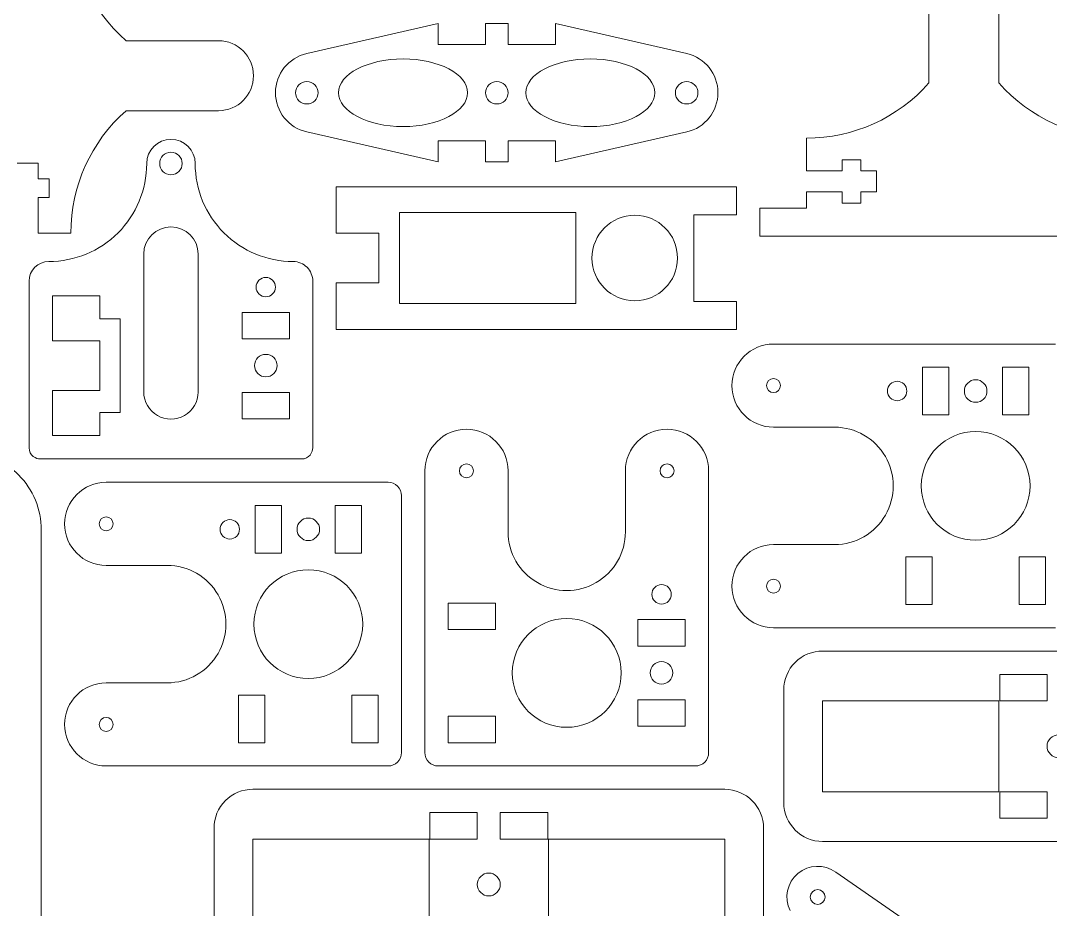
# Model space of a CAD drawing. Header units: millimetres. Extents: x 15 to 485, y 15 to 380.
# Drawn here: x 166 to 298.5, y 181.1 to 295.5 of the extents above; entities that cross this region are included whole.
import ezdxf

# ---------------------------------------------------------------- set-up
doc = ezdxf.new("R2010")
doc.units = ezdxf.units.MM
doc.header["$MEASUREMENT"] = 0
doc.layers.add('Sheet 1-1-1706191711-01', color=6, linetype='Continuous', true_color=0xff00ff)

msp = doc.modelspace()

# ---------------------------------------------------------------- linework, layer by layer
at = {"layer": 'Sheet 1-1-1706191711-01', "color": 18, "lineweight": 15, "true_color": 0x000000}
for points in [[(179.57, 292.9), (175.05, 296.89), (172.46, 302.62), (172.46, 308.65)], [(282.84, 299.36), (282.84, 299.36), (282.84, 287.47), (282.84, 287.47)], [(291.84, 287.47), (291.84, 287.47), (291.84, 299.36), (291.84, 299.36)], [(219.7, 295.11), (219.7, 295.11), (202.81, 291.25), (202.81, 291.25)], [(219.7, 292.41), (219.7, 292.41), (219.7, 295.11), (219.7, 295.11)], [(228.7, 295.11), (228.7, 295.11), (225.8, 295.11), (225.8, 295.11)], [(225.8, 295.11), (225.8, 295.11), (225.8, 292.41), (225.8, 292.41)], [(228.7, 292.41), (228.7, 292.41), (228.7, 295.11), (228.7, 295.11)], [(251.68, 291.25), (251.68, 291.25), (234.8, 295.11), (234.8, 295.11)], [(234.8, 295.11), (234.8, 295.11), (234.8, 292.41), (234.8, 292.41)], [(191.46, 292.9), (191.46, 292.9), (179.57, 292.9), (179.57, 292.9)], [(225.8, 292.41), (225.8, 292.41), (219.7, 292.41), (219.7, 292.41)], [(234.8, 292.41), (234.8, 292.41), (228.7, 292.41), (228.7, 292.41)], [(282.84, 287.47), (278.85, 282.95), (273.12, 280.36), (267.09, 280.36)], [(307.59, 280.36), (301.56, 280.36), (295.83, 282.95), (291.84, 287.47)], [(172.46, 268.15), (172.46, 274.18), (175.05, 279.91), (179.57, 283.9)], [(179.57, 283.9), (179.57, 283.9), (191.46, 283.9), (191.46, 283.9)], [(202.81, 281.17), (202.81, 281.17), (219.7, 277.31), (219.7, 277.31)], [(234.8, 277.31), (234.8, 277.31), (251.68, 281.17), (251.68, 281.17)], [(219.7, 277.31), (219.7, 277.31), (219.7, 280.01), (219.7, 280.01)], [(219.7, 280.01), (219.7, 280.01), (225.8, 280.01), (225.8, 280.01)], [(225.8, 280.01), (225.8, 280.01), (225.8, 277.31), (225.8, 277.31)], [(228.7, 277.31), (228.7, 277.31), (228.7, 280.01), (228.7, 280.01)], [(228.7, 280.01), (228.7, 280.01), (234.8, 280.01), (234.8, 280.01)], [(234.8, 280.01), (234.8, 280.01), (234.8, 277.31), (234.8, 277.31)], [(267.09, 280.36), (267.09, 280.36), (267.09, 276.15), (267.09, 276.15)], [(165.55, 277.15), (165.55, 277.15), (168.25, 277.15), (168.25, 277.15)], [(168.25, 277.15), (168.25, 277.15), (168.25, 275.15), (168.25, 275.15)], [(225.8, 277.31), (225.8, 277.31), (228.7, 277.31), (228.7, 277.31)], [(271.69, 276.15), (271.69, 276.15), (271.69, 277.59), (271.69, 277.59)], [(271.69, 277.59), (271.69, 277.59), (274.09, 277.59), (274.09, 277.59)], [(274.09, 277.59), (274.09, 277.59), (274.09, 276.15), (274.09, 276.15)], [(267.09, 276.15), (267.09, 276.15), (271.69, 276.15), (271.69, 276.15)], [(274.09, 276.15), (274.09, 276.15), (276.09, 276.15), (276.09, 276.15)], [(276.09, 276.15), (276.09, 276.15), (276.09, 273.45), (276.09, 273.45)], [(168.25, 275.15), (168.25, 275.15), (169.69, 275.15), (169.69, 275.15)], [(169.69, 275.15), (169.69, 275.15), (169.69, 272.75), (169.69, 272.75)], [(258.09, 274.12), (258.09, 274.12), (206.59, 274.12), (206.59, 274.12)], [(206.59, 274.12), (206.59, 274.12), (206.59, 268.12), (206.59, 268.12)], [(258.09, 270.52), (258.09, 270.52), (258.09, 274.12), (258.09, 274.12)], [(271.69, 273.45), (271.69, 273.45), (267.09, 273.45), (267.09, 273.45)], [(267.09, 273.45), (267.09, 273.45), (267.09, 271.35), (267.09, 271.35)], [(271.69, 272.01), (271.69, 272.01), (271.69, 273.45), (271.69, 273.45)], [(276.09, 273.45), (276.09, 273.45), (274.09, 273.45), (274.09, 273.45)], [(274.09, 273.45), (274.09, 273.45), (274.09, 272.01), (274.09, 272.01)], [(169.69, 272.75), (169.69, 272.75), (168.25, 272.75), (168.25, 272.75)], [(168.25, 272.75), (168.25, 272.75), (168.25, 268.15), (168.25, 268.15)], [(274.09, 272.01), (274.09, 272.01), (271.69, 272.01), (271.69, 272.01)], [(237.41, 270.79), (237.41, 270.79), (214.74, 270.79), (214.74, 270.79)], [(214.74, 270.79), (214.74, 270.79), (214.74, 259.09), (214.74, 259.09)], [(237.41, 259.09), (237.41, 259.09), (237.41, 270.79), (237.41, 270.79)], [(252.59, 259.36), (252.59, 259.36), (252.59, 270.52), (252.59, 270.52)], [(252.59, 270.52), (252.59, 270.52), (258.09, 270.52), (258.09, 270.52)], [(267.09, 271.35), (267.09, 271.35), (261.09, 271.35), (261.09, 271.35)], [(261.09, 271.35), (261.09, 271.35), (261.09, 267.75), (261.09, 267.75)], [(168.25, 268.15), (168.25, 268.15), (172.46, 268.15), (172.46, 268.15)], [(206.59, 268.12), (206.59, 268.12), (212.09, 268.12), (212.09, 268.12)], [(212.09, 268.12), (212.09, 268.12), (212.09, 261.76), (212.09, 261.76)], [(261.09, 267.75), (261.09, 267.75), (313.59, 267.75), (313.59, 267.75)], [(181.84, 265.45), (181.84, 265.45), (181.84, 247.7), (181.84, 247.7)], [(188.84, 247.7), (188.84, 247.7), (188.84, 265.45), (188.84, 265.45)], [(169.62, 264.49), (168.22, 264.49), (167.09, 263.36), (167.09, 261.96)], [(167.09, 261.96), (167.09, 261.96), (167.09, 240.52), (167.09, 240.52)], [(203.59, 240.52), (203.59, 240.52), (203.59, 261.96), (203.59, 261.96)], [(212.09, 261.76), (212.09, 261.76), (206.59, 261.76), (206.59, 261.76)], [(206.59, 261.76), (206.59, 261.76), (206.59, 255.76), (206.59, 255.76)], [(176.19, 260.1), (176.19, 260.1), (170.09, 260.1), (170.09, 260.1)], [(170.09, 260.1), (170.09, 260.1), (170.09, 254.3), (170.09, 254.3)], [(176.19, 257.1), (176.19, 257.1), (176.19, 260.1), (176.19, 260.1)], [(214.74, 259.09), (214.74, 259.09), (237.41, 259.09), (237.41, 259.09)], [(258.09, 259.36), (258.09, 259.36), (252.59, 259.36), (252.59, 259.36)], [(258.09, 255.76), (258.09, 255.76), (258.09, 259.36), (258.09, 259.36)], [(178.79, 257.1), (178.79, 257.1), (176.19, 257.1), (176.19, 257.1)], [(178.79, 245.09), (178.79, 245.09), (178.79, 257.1), (178.79, 257.1)], [(200.59, 257.95), (200.59, 257.95), (194.49, 257.95), (194.49, 257.95)], [(194.49, 257.95), (194.49, 257.95), (194.49, 254.55), (194.49, 254.55)], [(200.59, 254.55), (200.59, 254.55), (200.59, 257.95), (200.59, 257.95)], [(206.59, 255.76), (206.59, 255.76), (258.09, 255.76), (258.09, 255.76)], [(194.49, 254.55), (194.49, 254.55), (200.59, 254.55), (200.59, 254.55)], [(170.09, 254.3), (170.09, 254.3), (176.19, 254.3), (176.19, 254.3)], [(176.19, 254.3), (176.19, 254.3), (176.19, 247.89), (176.19, 247.89)], [(299.11, 253.88), (299.11, 253.88), (262.85, 253.88), (262.85, 253.88)], [(285.4, 250.88), (285.4, 250.88), (282, 250.88), (282, 250.88)], [(282, 250.88), (282, 250.88), (282, 244.78), (282, 244.78)], [(285.4, 244.78), (285.4, 244.78), (285.4, 250.88), (285.4, 250.88)], [(292.3, 250.88), (292.3, 250.88), (292.3, 244.78), (292.3, 244.78)], [(295.7, 250.88), (295.7, 250.88), (292.3, 250.88), (292.3, 250.88)], [(295.7, 244.78), (295.7, 244.78), (295.7, 250.88), (295.7, 250.88)], [(176.19, 247.89), (176.19, 247.89), (170.09, 247.89), (170.09, 247.89)], [(170.09, 247.89), (170.09, 247.89), (170.09, 242.09), (170.09, 242.09)], [(200.59, 247.65), (200.59, 247.65), (194.49, 247.65), (194.49, 247.65)], [(194.49, 247.65), (194.49, 247.65), (194.49, 244.25), (194.49, 244.25)], [(200.59, 244.25), (200.59, 244.25), (200.59, 247.65), (200.59, 247.65)], [(176.19, 242.09), (176.19, 242.09), (176.19, 245.09), (176.19, 245.09)], [(176.19, 245.09), (176.19, 245.09), (178.79, 245.09), (178.79, 245.09)], [(194.49, 244.25), (194.49, 244.25), (200.59, 244.25), (200.59, 244.25)], [(282, 244.78), (282, 244.78), (285.4, 244.78), (285.4, 244.78)], [(292.3, 244.78), (292.3, 244.78), (295.7, 244.78), (295.7, 244.78)], [(262.85, 243.18), (262.85, 243.18), (270.7, 243.18), (270.7, 243.18)], [(170.09, 242.09), (170.09, 242.09), (176.19, 242.09), (176.19, 242.09)], [(167.09, 240.52), (167.09, 239.52), (168.04, 239.07), (168.52, 239.09)], [(202.16, 239.09), (203.11, 239.04), (203.59, 240.02), (203.59, 240.52)], [(168.52, 239.09), (168.52, 239.09), (202.16, 239.09), (202.16, 239.09)], [(218, 237.57), (218, 237.57), (218, 201.31), (218, 201.31)], [(228.7, 229.72), (228.7, 229.72), (228.7, 237.57), (228.7, 237.57)], [(243.8, 237.57), (243.8, 237.57), (243.8, 229.72), (243.8, 229.72)], [(254.5, 201.31), (254.5, 201.31), (254.5, 237.57), (254.5, 237.57)], [(213.27, 236.09), (213.27, 236.09), (177.01, 236.09), (177.01, 236.09)], [(214.99, 201.31), (214.99, 201.31), (214.99, 234.37), (214.99, 234.37)], [(199.56, 233.09), (199.56, 233.09), (196.16, 233.09), (196.16, 233.09)], [(196.16, 233.09), (196.16, 233.09), (196.16, 226.99), (196.16, 226.99)], [(199.56, 226.99), (199.56, 226.99), (199.56, 233.09), (199.56, 233.09)], [(206.46, 233.09), (206.46, 233.09), (206.46, 226.99), (206.46, 226.99)], [(209.86, 233.09), (209.86, 233.09), (206.46, 233.09), (206.46, 233.09)], [(209.86, 226.99), (209.86, 226.99), (209.86, 233.09), (209.86, 233.09)], [(168.66, 177.97), (168.66, 177.97), (168.66, 229.97), (168.66, 229.97)], [(270.7, 228.08), (270.7, 228.08), (262.85, 228.08), (262.85, 228.08)], [(196.16, 226.99), (196.16, 226.99), (199.56, 226.99), (199.56, 226.99)], [(206.46, 226.99), (206.46, 226.99), (209.86, 226.99), (209.86, 226.99)], [(177.01, 225.39), (177.01, 225.39), (184.86, 225.39), (184.86, 225.39)], [(283.27, 226.48), (283.27, 226.48), (279.87, 226.48), (279.87, 226.48)], [(279.87, 226.48), (279.87, 226.48), (279.87, 220.38), (279.87, 220.38)], [(283.27, 220.38), (283.27, 220.38), (283.27, 226.48), (283.27, 226.48)], [(297.83, 226.48), (297.83, 226.48), (294.43, 226.48), (294.43, 226.48)], [(294.43, 226.48), (294.43, 226.48), (294.43, 220.38), (294.43, 220.38)], [(297.83, 220.38), (297.83, 220.38), (297.83, 226.48), (297.83, 226.48)], [(221, 220.55), (221, 220.55), (221, 217.15), (221, 217.15)], [(227.1, 220.55), (227.1, 220.55), (221, 220.55), (221, 220.55)], [(227.1, 217.15), (227.1, 217.15), (227.1, 220.55), (227.1, 220.55)], [(279.87, 220.38), (279.87, 220.38), (283.27, 220.38), (283.27, 220.38)], [(294.43, 220.38), (294.43, 220.38), (297.83, 220.38), (297.83, 220.38)], [(251.5, 218.42), (251.5, 218.42), (245.4, 218.42), (245.4, 218.42)], [(245.4, 218.42), (245.4, 218.42), (245.4, 215.02), (245.4, 215.02)], [(251.5, 215.02), (251.5, 215.02), (251.5, 218.42), (251.5, 218.42)], [(262.85, 217.38), (262.85, 217.38), (299.11, 217.38), (299.11, 217.38)], [(221, 217.15), (221, 217.15), (227.1, 217.15), (227.1, 217.15)], [(245.4, 215.02), (245.4, 215.02), (251.5, 215.02), (251.5, 215.02)], [(329.86, 214.38), (329.86, 214.38), (269.17, 214.38), (269.17, 214.38)], [(298.04, 211.38), (298.04, 211.38), (291.94, 211.38), (291.94, 211.38)], [(291.94, 211.38), (291.94, 211.38), (291.94, 207.98), (291.94, 207.98)], [(298.04, 207.98), (298.04, 207.98), (298.04, 211.38), (298.04, 211.38)], [(184.86, 210.29), (184.86, 210.29), (177.01, 210.29), (177.01, 210.29)], [(264.17, 209.38), (264.17, 209.38), (264.17, 194.88), (264.17, 194.88)], [(197.43, 208.69), (197.43, 208.69), (194.03, 208.69), (194.03, 208.69)], [(194.03, 208.69), (194.03, 208.69), (194.03, 202.59), (194.03, 202.59)], [(197.43, 202.59), (197.43, 202.59), (197.43, 208.69), (197.43, 208.69)], [(211.99, 208.69), (211.99, 208.69), (208.59, 208.69), (208.59, 208.69)], [(208.59, 208.69), (208.59, 208.69), (208.59, 202.59), (208.59, 202.59)], [(211.99, 202.59), (211.99, 202.59), (211.99, 208.69), (211.99, 208.69)], [(251.5, 208.12), (251.5, 208.12), (245.4, 208.12), (245.4, 208.12)], [(245.4, 208.12), (245.4, 208.12), (245.4, 204.72), (245.4, 204.72)], [(251.5, 204.72), (251.5, 204.72), (251.5, 208.12), (251.5, 208.12)], [(291.84, 207.98), (291.84, 207.98), (269.17, 207.98), (269.17, 207.98)], [(269.17, 207.98), (269.17, 207.98), (269.17, 196.28), (269.17, 196.28)], [(291.84, 196.28), (291.84, 196.28), (291.84, 207.98), (291.84, 207.98)], [(291.94, 207.98), (291.94, 207.98), (298.04, 207.98), (298.04, 207.98)], [(221, 205.99), (221, 205.99), (221, 202.59), (221, 202.59)], [(227.1, 205.99), (227.1, 205.99), (221, 205.99), (221, 205.99)], [(227.1, 202.59), (227.1, 202.59), (227.1, 205.99), (227.1, 205.99)], [(245.4, 204.72), (245.4, 204.72), (251.5, 204.72), (251.5, 204.72)], [(194.03, 202.59), (194.03, 202.59), (197.43, 202.59), (197.43, 202.59)], [(208.59, 202.59), (208.59, 202.59), (211.99, 202.59), (211.99, 202.59)], [(221, 202.59), (221, 202.59), (227.1, 202.59), (227.1, 202.59)], [(177.01, 199.59), (177.01, 199.59), (213.27, 199.59), (213.27, 199.59)], [(219.72, 199.59), (219.72, 199.59), (252.78, 199.59), (252.78, 199.59)], [(256.57, 196.59), (256.57, 196.59), (195.88, 196.59), (195.88, 196.59)], [(261.57, 191.59), (261.57, 194.35), (259.33, 196.59), (256.57, 196.59)], [(269.17, 196.28), (269.17, 196.28), (291.84, 196.28), (291.84, 196.28)], [(291.94, 192.88), (291.94, 192.88), (291.94, 196.28), (291.94, 196.28)], [(291.94, 196.28), (291.94, 196.28), (298.04, 196.28), (298.04, 196.28)], [(298.04, 196.28), (298.04, 196.28), (298.04, 192.88), (298.04, 192.88)], [(264.17, 194.88), (264.17, 192.12), (266.41, 189.88), (269.17, 189.88)], [(224.75, 193.59), (224.75, 193.59), (218.65, 193.59), (218.65, 193.59)], [(218.65, 193.59), (218.65, 193.59), (218.65, 190.19), (218.65, 190.19)], [(224.75, 190.19), (224.75, 190.19), (224.75, 193.59), (224.75, 193.59)], [(227.7, 193.59), (227.7, 193.59), (233.8, 193.59), (233.8, 193.59)], [(227.7, 190.19), (227.7, 190.19), (227.7, 193.59), (227.7, 193.59)], [(233.8, 193.59), (233.8, 193.59), (233.8, 190.19), (233.8, 190.19)], [(298.04, 192.88), (298.04, 192.88), (291.94, 192.88), (291.94, 192.88)], [(190.88, 191.59), (190.88, 191.59), (190.88, 177.09), (190.88, 177.09)], [(261.57, 177.09), (261.57, 177.09), (261.57, 191.59), (261.57, 191.59)], [(195.88, 190.19), (195.88, 190.19), (218.55, 190.19), (218.55, 190.19)], [(195.88, 178.49), (195.88, 178.49), (195.88, 190.19), (195.88, 190.19)], [(218.55, 190.19), (218.55, 190.19), (218.55, 178.49), (218.55, 178.49)], [(218.65, 190.19), (218.65, 190.19), (224.75, 190.19), (224.75, 190.19)], [(233.8, 190.19), (233.8, 190.19), (227.7, 190.19), (227.7, 190.19)], [(256.57, 190.19), (256.57, 190.19), (233.9, 190.19), (233.9, 190.19)], [(233.9, 190.19), (233.9, 190.19), (233.9, 178.49), (233.9, 178.49)], [(256.57, 178.49), (256.57, 178.49), (256.57, 190.19), (256.57, 190.19)], [(269.17, 189.88), (269.17, 189.88), (329.86, 189.88), (329.86, 189.88)], [(294.24, 169.71), (294.24, 169.71), (270.85, 185.92), (270.85, 185.92)]]:
    msp.add_open_spline(points, degree=3, dxfattribs=at)
for points, knots in [([(191.46, 283.9), (193.95, 283.9), (195.96, 285.91), (195.96, 288.4), (195.96, 290.89), (193.95, 292.9), (191.46, 292.9)], [49, 49, 49, 49, 49.333333, 49.333333, 49.333333, 50, 50, 50, 50]), ([(202.81, 291.25), (200.46, 290.72), (198.79, 288.62), (198.79, 286.21), (198.79, 283.8), (200.46, 281.7), (202.81, 281.17)], [27, 27, 27, 27, 27.333333, 27.333333, 27.333333, 28, 28, 28, 28]), ([(206.9, 286.21), (206.9, 283.81), (210.62, 281.86), (215.2, 281.86), (219.79, 281.86), (223.5, 283.81), (223.5, 286.21), (223.5, 288.61), (219.79, 290.56), (215.2, 290.56), (210.62, 290.56), (206.9, 288.61), (206.9, 286.21)], [0, 0, 0, 0, 0.2, 0.2, 0.2, 0.4, 0.4, 0.4, 0.6, 0.6, 0.6, 1, 1, 1, 1]), ([(247.59, 286.21), (247.59, 288.61), (243.88, 290.56), (239.29, 290.56), (234.71, 290.56), (230.99, 288.61), (230.99, 286.21), (230.99, 283.81), (234.71, 281.86), (239.29, 281.86), (243.88, 281.86), (247.59, 283.81), (247.59, 286.21)], [0, 0, 0, 0, 0.2, 0.2, 0.2, 0.4, 0.4, 0.4, 0.6, 0.6, 0.6, 1, 1, 1, 1]), ([(251.68, 281.17), (254.04, 281.7), (255.7, 283.8), (255.7, 286.21), (255.7, 288.62), (254.04, 290.72), (251.68, 291.25)], [17, 17, 17, 17, 17.333333, 17.333333, 17.333333, 18, 18, 18, 18]), ([(202.81, 287.66), (202.01, 287.66), (201.36, 287.01), (201.36, 286.21), (201.36, 285.41), (202.01, 284.76), (202.81, 284.76), (203.61, 284.76), (204.26, 285.41), (204.26, 286.21), (204.26, 287.01), (203.61, 287.66), (202.81, 287.66)], [0, 0, 0, 0, 0.2, 0.2, 0.2, 0.4, 0.4, 0.4, 0.6, 0.6, 0.6, 1, 1, 1, 1]), ([(227.25, 287.66), (226.45, 287.66), (225.8, 287.01), (225.8, 286.21), (225.8, 285.41), (226.45, 284.76), (227.25, 284.76), (228.05, 284.76), (228.7, 285.41), (228.7, 286.21), (228.7, 287.01), (228.05, 287.66), (227.25, 287.66)], [0, 0, 0, 0, 0.2, 0.2, 0.2, 0.4, 0.4, 0.4, 0.6, 0.6, 0.6, 1, 1, 1, 1]), ([(251.68, 287.66), (250.88, 287.66), (250.23, 287.01), (250.23, 286.21), (250.23, 285.41), (250.88, 284.76), (251.68, 284.76), (252.48, 284.76), (253.13, 285.41), (253.13, 286.21), (253.13, 287.01), (252.48, 287.66), (251.68, 287.66)], [0, 0, 0, 0, 0.2, 0.2, 0.2, 0.4, 0.4, 0.4, 0.6, 0.6, 0.6, 1, 1, 1, 1]), ([(188.46, 277.1), (188.46, 278.82), (187.06, 280.21), (185.34, 280.21), (183.62, 280.21), (182.22, 278.82), (182.22, 277.1)], [10, 10, 10, 10, 10.333333, 10.333333, 10.333333, 11, 11, 11, 11]), ([(185.34, 278.55), (184.54, 278.55), (183.89, 277.9), (183.89, 277.1), (183.89, 276.3), (184.54, 275.65), (185.34, 275.65), (186.14, 275.65), (186.79, 276.3), (186.79, 277.1), (186.79, 277.9), (186.14, 278.55), (185.34, 278.55)], [0, 0, 0, 0, 0.2, 0.2, 0.2, 0.4, 0.4, 0.4, 0.6, 0.6, 0.6, 1, 1, 1, 1]), ([(182.22, 277.1), (182.22, 273.75), (180.9, 270.55), (178.53, 268.18), (176.17, 265.82), (172.96, 264.49), (169.62, 264.49)], [1, 1, 1, 1, 1.666667, 1.666667, 1.666667, 2, 2, 2, 2]), ([(201.06, 264.49), (197.72, 264.49), (194.51, 265.82), (192.15, 268.18), (189.78, 270.55), (188.46, 273.75), (188.46, 277.1)], [9, 9, 9, 9, 9.666667, 9.666667, 9.666667, 10, 10, 10, 10]), ([(239.5, 264.94), (239.5, 261.9), (241.96, 259.44), (245, 259.44), (248.04, 259.44), (250.5, 261.9), (250.5, 264.94), (250.5, 267.98), (248.04, 270.44), (245, 270.44), (241.96, 270.44), (239.5, 267.98), (239.5, 264.94)], [0, 0, 0, 0, 0.2, 0.2, 0.2, 0.4, 0.4, 0.4, 0.6, 0.6, 0.6, 1, 1, 1, 1]), ([(188.84, 265.45), (188.84, 267.39), (187.27, 268.95), (185.34, 268.95), (183.41, 268.95), (181.84, 267.39), (181.84, 265.45)], [2, 2, 2, 2, 2.333333, 2.333333, 2.333333, 3, 3, 3, 3]), ([(203.59, 261.96), (203.59, 262.63), (203.32, 263.27), (202.85, 263.75), (202.38, 264.22), (201.73, 264.49), (201.06, 264.49)], [8, 8, 8, 8, 8.333333, 8.333333, 8.333333, 9, 9, 9, 9]), ([(197.54, 262.45), (196.85, 262.45), (196.29, 261.89), (196.29, 261.2), (196.29, 260.51), (196.85, 259.95), (197.54, 259.95), (198.23, 259.95), (198.79, 260.51), (198.79, 261.2), (198.79, 261.89), (198.23, 262.45), (197.54, 262.45)], [0, 0, 0, 0, 0.2, 0.2, 0.2, 0.4, 0.4, 0.4, 0.6, 0.6, 0.6, 1, 1, 1, 1]), ([(262.85, 253.88), (259.9, 253.88), (257.5, 251.48), (257.5, 248.53), (257.5, 245.58), (259.9, 243.18), (262.85, 243.18)], [7, 7, 7, 7, 7.333333, 7.333333, 7.333333, 8, 8, 8, 8]), ([(197.54, 252.55), (196.74, 252.55), (196.09, 251.9), (196.09, 251.1), (196.09, 250.3), (196.74, 249.65), (197.54, 249.65), (198.34, 249.65), (198.99, 250.3), (198.99, 251.1), (198.99, 251.9), (198.34, 252.55), (197.54, 252.55)], [0, 0, 0, 0, 0.2, 0.2, 0.2, 0.4, 0.4, 0.4, 0.6, 0.6, 0.6, 1, 1, 1, 1]), ([(261.95, 248.53), (261.95, 248.03), (262.35, 247.63), (262.85, 247.63), (263.35, 247.63), (263.75, 248.03), (263.75, 248.53), (263.75, 249.03), (263.35, 249.43), (262.85, 249.43), (262.35, 249.43), (261.95, 249.03), (261.95, 248.53)], [0, 0, 0, 0, 0.2, 0.2, 0.2, 0.4, 0.4, 0.4, 0.6, 0.6, 0.6, 1, 1, 1, 1]), ([(277.5, 247.83), (277.5, 247.14), (278.06, 246.58), (278.75, 246.58), (279.44, 246.58), (280, 247.14), (280, 247.83), (280, 248.52), (279.44, 249.08), (278.75, 249.08), (278.06, 249.08), (277.5, 248.52), (277.5, 247.83)], [0, 0, 0, 0, 0.2, 0.2, 0.2, 0.4, 0.4, 0.4, 0.6, 0.6, 0.6, 1, 1, 1, 1]), ([(287.4, 247.83), (287.4, 247.03), (288.05, 246.38), (288.85, 246.38), (289.65, 246.38), (290.3, 247.03), (290.3, 247.83), (290.3, 248.63), (289.65, 249.28), (288.85, 249.28), (288.05, 249.28), (287.4, 248.63), (287.4, 247.83)], [0, 0, 0, 0, 0.2, 0.2, 0.2, 0.4, 0.4, 0.4, 0.6, 0.6, 0.6, 1, 1, 1, 1]), ([(181.84, 247.7), (181.84, 246.45), (182.51, 245.3), (183.59, 244.67), (184.67, 244.05), (186.01, 244.05), (187.09, 244.67), (188.17, 245.3), (188.84, 246.45), (188.84, 247.7)], [4, 4, 4, 4, 4.25, 4.25, 4.25, 4.5, 4.5, 4.5, 5, 5, 5, 5]), ([(228.7, 237.57), (228.7, 240.52), (226.3, 242.92), (223.35, 242.92), (220.4, 242.92), (218, 240.52), (218, 237.57)], [11, 11, 11, 11, 11.333333, 11.333333, 11.333333, 12, 12, 12, 12]), ([(254.5, 237.57), (254.5, 240.52), (252.1, 242.92), (249.15, 242.92), (246.2, 242.92), (243.8, 240.52), (243.8, 237.57)], [7, 7, 7, 7, 7.333333, 7.333333, 7.333333, 8, 8, 8, 8]), ([(270.7, 243.18), (273.4, 243.18), (275.89, 241.74), (277.24, 239.41), (278.59, 237.07), (278.59, 234.19), (277.24, 231.85), (275.89, 229.52), (273.4, 228.08), (270.7, 228.08)], [9, 9, 9, 9, 9.5, 9.5, 9.5, 9.75, 9.75, 9.75, 10, 10, 10, 10]), ([(281.85, 235.63), (281.85, 231.76), (284.98, 228.63), (288.85, 228.63), (292.72, 228.63), (295.85, 231.76), (295.85, 235.63), (295.85, 239.5), (292.72, 242.63), (288.85, 242.63), (284.98, 242.63), (281.85, 239.5), (281.85, 235.63)], [0, 0, 0, 0, 0.2, 0.2, 0.2, 0.4, 0.4, 0.4, 0.6, 0.6, 0.6, 1, 1, 1, 1]), ([(168.66, 229.97), (168.66, 232.62), (167.61, 235.17), (165.73, 237.04), (163.86, 238.92), (161.31, 239.97), (158.66, 239.97)], [6, 6, 6, 6, 6.333333, 6.333333, 6.333333, 7, 7, 7, 7]), ([(223.35, 238.47), (222.85, 238.47), (222.45, 238.07), (222.45, 237.57), (222.45, 237.07), (222.85, 236.67), (223.35, 236.67), (223.85, 236.67), (224.25, 237.07), (224.25, 237.57), (224.25, 238.07), (223.85, 238.47), (223.35, 238.47)], [0, 0, 0, 0, 0.2, 0.2, 0.2, 0.4, 0.4, 0.4, 0.6, 0.6, 0.6, 1, 1, 1, 1]), ([(249.15, 238.47), (248.65, 238.47), (248.25, 238.07), (248.25, 237.57), (248.25, 237.07), (248.65, 236.67), (249.15, 236.67), (249.65, 236.67), (250.05, 237.07), (250.05, 237.57), (250.05, 238.07), (249.65, 238.47), (249.15, 238.47)], [0, 0, 0, 0, 0.2, 0.2, 0.2, 0.4, 0.4, 0.4, 0.6, 0.6, 0.6, 1, 1, 1, 1]), ([(177.01, 236.09), (174.06, 236.09), (171.66, 233.69), (171.66, 230.74), (171.66, 227.79), (174.06, 225.39), (177.01, 225.39)], [7, 7, 7, 7, 7.333333, 7.333333, 7.333333, 8, 8, 8, 8]), ([(214.99, 234.37), (214.99, 234.83), (214.81, 235.26), (214.49, 235.59), (214.17, 235.91), (213.73, 236.09), (213.27, 236.09)], [5, 5, 5, 5, 5.333333, 5.333333, 5.333333, 6, 6, 6, 6]), ([(176.11, 230.74), (176.11, 230.24), (176.51, 229.84), (177.01, 229.84), (177.51, 229.84), (177.91, 230.24), (177.91, 230.74), (177.91, 231.24), (177.51, 231.64), (177.01, 231.64), (176.51, 231.64), (176.11, 231.24), (176.11, 230.74)], [0, 0, 0, 0, 0.2, 0.2, 0.2, 0.4, 0.4, 0.4, 0.6, 0.6, 0.6, 1, 1, 1, 1]), ([(191.66, 230.04), (191.66, 229.35), (192.22, 228.79), (192.91, 228.79), (193.6, 228.79), (194.16, 229.35), (194.16, 230.04), (194.16, 230.73), (193.6, 231.29), (192.91, 231.29), (192.22, 231.29), (191.66, 230.73), (191.66, 230.04)], [0, 0, 0, 0, 0.2, 0.2, 0.2, 0.4, 0.4, 0.4, 0.6, 0.6, 0.6, 1, 1, 1, 1]), ([(201.56, 230.04), (201.56, 229.24), (202.21, 228.59), (203.01, 228.59), (203.81, 228.59), (204.46, 229.24), (204.46, 230.04), (204.46, 230.84), (203.81, 231.49), (203.01, 231.49), (202.21, 231.49), (201.56, 230.84), (201.56, 230.04)], [0, 0, 0, 0, 0.2, 0.2, 0.2, 0.4, 0.4, 0.4, 0.6, 0.6, 0.6, 1, 1, 1, 1]), ([(243.8, 229.72), (243.8, 227.02), (242.36, 224.53), (240.03, 223.18), (237.69, 221.83), (234.81, 221.83), (232.47, 223.18), (230.14, 224.53), (228.7, 227.02), (228.7, 229.72)], [9, 9, 9, 9, 9.5, 9.5, 9.5, 9.75, 9.75, 9.75, 10, 10, 10, 10]), ([(262.85, 228.08), (259.9, 228.08), (257.5, 225.68), (257.5, 222.73), (257.5, 219.78), (259.9, 217.38), (262.85, 217.38)], [11, 11, 11, 11, 11.333333, 11.333333, 11.333333, 12, 12, 12, 12]), ([(184.86, 225.39), (187.56, 225.39), (190.05, 223.95), (191.4, 221.62), (192.75, 219.28), (192.75, 216.4), (191.4, 214.06), (190.05, 211.73), (187.56, 210.29), (184.86, 210.29)], [9, 9, 9, 9, 9.5, 9.5, 9.5, 9.75, 9.75, 9.75, 10, 10, 10, 10]), ([(196.01, 217.84), (196.01, 213.97), (199.14, 210.84), (203.01, 210.84), (206.88, 210.84), (210.01, 213.97), (210.01, 217.84), (210.01, 221.71), (206.88, 224.84), (203.01, 224.84), (199.14, 224.84), (196.01, 221.71), (196.01, 217.84)], [0, 0, 0, 0, 0.2, 0.2, 0.2, 0.4, 0.4, 0.4, 0.6, 0.6, 0.6, 1, 1, 1, 1]), ([(248.45, 222.92), (247.76, 222.92), (247.2, 222.36), (247.2, 221.67), (247.2, 220.98), (247.76, 220.42), (248.45, 220.42), (249.14, 220.42), (249.7, 220.98), (249.7, 221.67), (249.7, 222.36), (249.14, 222.92), (248.45, 222.92)], [0, 0, 0, 0, 0.2, 0.2, 0.2, 0.4, 0.4, 0.4, 0.6, 0.6, 0.6, 1, 1, 1, 1]), ([(261.95, 222.73), (261.95, 222.23), (262.35, 221.83), (262.85, 221.83), (263.35, 221.83), (263.75, 222.23), (263.75, 222.73), (263.75, 223.23), (263.35, 223.63), (262.85, 223.63), (262.35, 223.63), (261.95, 223.23), (261.95, 222.73)], [0, 0, 0, 0, 0.2, 0.2, 0.2, 0.4, 0.4, 0.4, 0.6, 0.6, 0.6, 1, 1, 1, 1]), ([(236.25, 218.57), (232.38, 218.57), (229.25, 215.44), (229.25, 211.57), (229.25, 207.7), (232.38, 204.57), (236.25, 204.57), (240.12, 204.57), (243.25, 207.7), (243.25, 211.57), (243.25, 215.44), (240.12, 218.57), (236.25, 218.57)], [0, 0, 0, 0, 0.2, 0.2, 0.2, 0.4, 0.4, 0.4, 0.6, 0.6, 0.6, 1, 1, 1, 1]), ([(269.17, 214.38), (267.84, 214.38), (266.57, 213.85), (265.63, 212.92), (264.7, 211.98), (264.17, 210.71), (264.17, 209.38)], [4, 4, 4, 4, 4.333333, 4.333333, 4.333333, 5, 5, 5, 5]), ([(248.45, 213.02), (247.65, 213.02), (247, 212.37), (247, 211.57), (247, 210.77), (247.65, 210.12), (248.45, 210.12), (249.25, 210.12), (249.9, 210.77), (249.9, 211.57), (249.9, 212.37), (249.25, 213.02), (248.45, 213.02)], [0, 0, 0, 0, 0.2, 0.2, 0.2, 0.4, 0.4, 0.4, 0.6, 0.6, 0.6, 1, 1, 1, 1]), ([(177.01, 210.29), (174.06, 210.29), (171.66, 207.89), (171.66, 204.94), (171.66, 201.99), (174.06, 199.59), (177.01, 199.59)], [11, 11, 11, 11, 11.333333, 11.333333, 11.333333, 12, 12, 12, 12]), ([(176.11, 204.94), (176.11, 204.44), (176.51, 204.04), (177.01, 204.04), (177.51, 204.04), (177.91, 204.44), (177.91, 204.94), (177.91, 205.44), (177.51, 205.84), (177.01, 205.84), (176.51, 205.84), (176.11, 205.44), (176.11, 204.94)], [0, 0, 0, 0, 0.2, 0.2, 0.2, 0.4, 0.4, 0.4, 0.6, 0.6, 0.6, 1, 1, 1, 1]), ([(299.51, 200.66), (300.33, 200.66), (300.99, 201.32), (300.99, 202.13), (300.99, 202.94), (300.33, 203.6), (299.51, 203.6), (298.7, 203.6), (298.04, 202.94), (298.04, 202.13), (298.04, 201.32), (298.7, 200.66), (299.51, 200.66)], [0, 0, 0, 0, 0.2, 0.2, 0.2, 0.4, 0.4, 0.4, 0.6, 0.6, 0.6, 1, 1, 1, 1]), ([(213.27, 199.59), (213.73, 199.59), (214.17, 199.77), (214.49, 200.09), (214.81, 200.41), (214.99, 200.85), (214.99, 201.31)], [13, 13, 13, 13, 13.333333, 13.333333, 13.333333, 14, 14, 14, 14]), ([(218, 201.31), (218, 200.85), (218.18, 200.41), (218.5, 200.09), (218.82, 199.77), (219.26, 199.59), (219.72, 199.59)], [13, 13, 13, 13, 13.333333, 13.333333, 13.333333, 14, 14, 14, 14]), ([(252.78, 199.59), (253.24, 199.59), (253.68, 199.77), (254, 200.09), (254.32, 200.41), (254.5, 200.85), (254.5, 201.31)], [5, 5, 5, 5, 5.333333, 5.333333, 5.333333, 6, 6, 6, 6]), ([(195.88, 196.59), (194.55, 196.59), (193.28, 196.06), (192.34, 195.13), (191.41, 194.19), (190.88, 192.92), (190.88, 191.59)], [8, 8, 8, 8, 8.333333, 8.333333, 8.333333, 9, 9, 9, 9]), ([(270.85, 185.92), (269.39, 186.99), (267.38, 186.92), (265.99, 185.76), (264.6, 184.59), (264.18, 182.62), (264.98, 180.99)], [45, 45, 45, 45, 45.333333, 45.333333, 45.333333, 46, 46, 46, 46]), ([(226.22, 185.81), (225.41, 185.81), (224.75, 185.15), (224.75, 184.34), (224.75, 183.53), (225.41, 182.87), (226.22, 182.87), (227.04, 182.87), (227.7, 183.53), (227.7, 184.34), (227.7, 185.15), (227.04, 185.81), (226.22, 185.81)], [0, 0, 0, 0, 0.2, 0.2, 0.2, 0.4, 0.4, 0.4, 0.6, 0.6, 0.6, 1, 1, 1, 1]), ([(267.58, 182.73), (267.58, 182.21), (268, 181.78), (268.53, 181.78), (269.05, 181.78), (269.48, 182.21), (269.48, 182.73), (269.48, 183.26), (269.05, 183.68), (268.53, 183.68), (268, 183.68), (267.58, 183.26), (267.58, 182.73)], [0, 0, 0, 0, 0.2, 0.2, 0.2, 0.4, 0.4, 0.4, 0.6, 0.6, 0.6, 1, 1, 1, 1])]:
    msp.add_open_spline(points, degree=3, knots=knots, dxfattribs=at)

doc.saveas('drawing.dxf')
